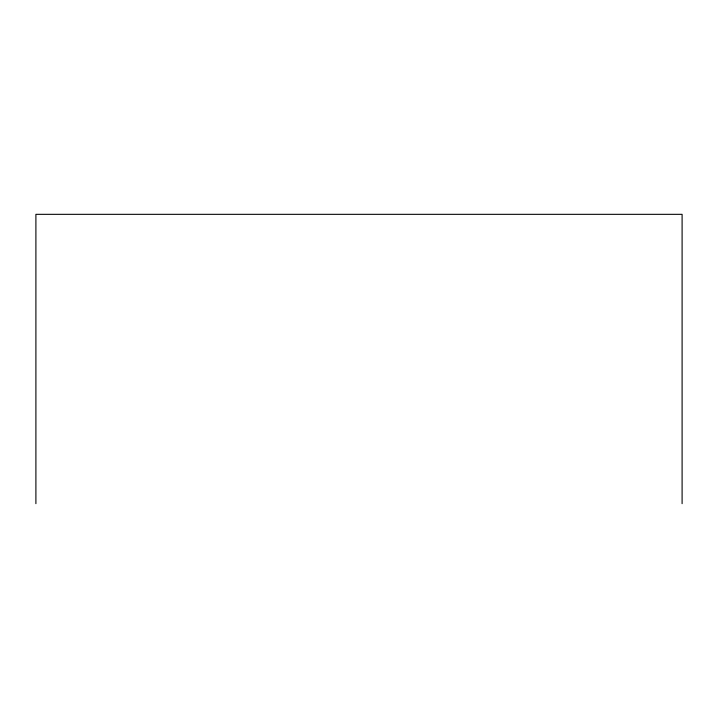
<?xml version="1.0" encoding="UTF-8"?>
<svg xmlns="http://www.w3.org/2000/svg" width="718" height="718" viewBox="0 0 718 718"><rect width="100%" height="100%" fill="white"/><g stroke="black" fill="none" stroke-linecap="round" stroke-linejoin="round"><path stroke-width="1.08" d="M682.1 503.668L682.1 214.332L35.9 214.332L35.9 503.668"/></g></svg>
